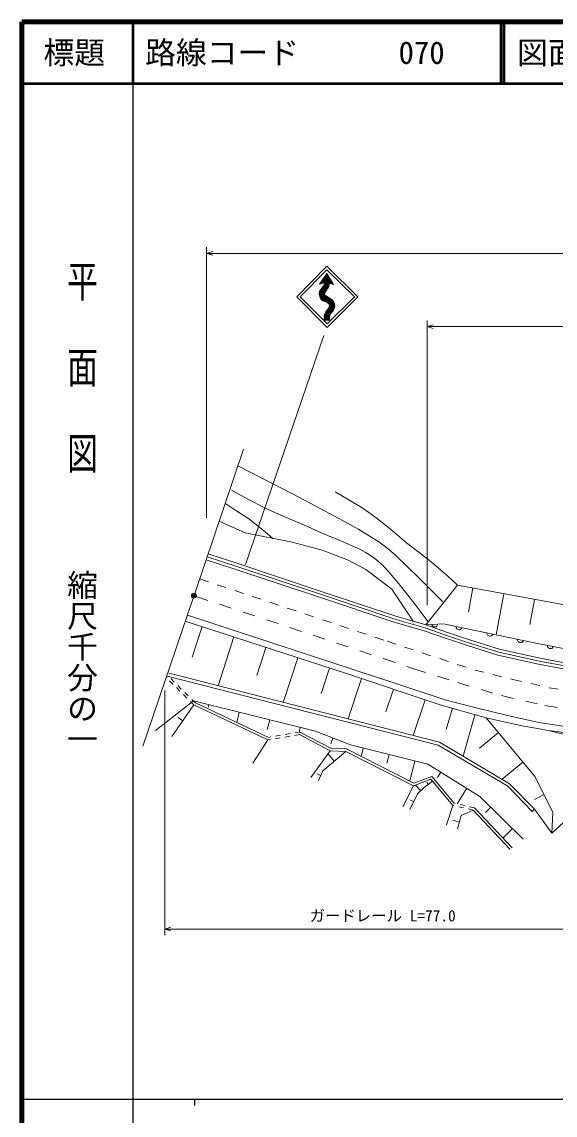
# Model space of a CAD drawing. Units: millimetres, scale not verified. Extents: x 40000 to 680000, y 20000 to 380000.
# Drawn here: x 40000 to 126556, y 202409 to 380000 of the extents above; entities that cross this region are included whole.
import ezdxf
from ezdxf.enums import TextEntityAlignment as Align

# ---------------------------------------------------------------- set-up
doc = ezdxf.new("R2010")
doc.units = ezdxf.units.MM
doc.header["$LTSCALE"] = 1000
doc.header["$PDMODE"] = 32
doc.header["$PDSIZE"] = 500
for name, pattern in [('USER2', [1.6, 0.8, -0.8]), ('USER4', [3, 1.5, -1.5]), ('USER5', [4, 2, -2])]:
    doc.linetypes.add(name, pattern=pattern)
for name, color, linetype, lineweight in [('M-BGD', 7, 'Continuous', 13), ('M-BMK', 2, 'USER5', 13), ('M-BMK-OTRS', 5, 'Continuous', 13), ('M-BMK-SRVR', 3, 'Continuous', 13), ('M-STR-HTXT', 7, 'Continuous', 13), ('M-STR-STRC', 7, 'Continuous', 13), ('M-TTL', 2, 'Continuous', 140), ('M-TTL-BAND', 7, 'Continuous', 25), ('M-TTL-LINE', 7, 'Continuous', 50)]:
    doc.layers.add(name, color=color, linetype=linetype, lineweight=lineweight)
doc.layers.add('M-OTRS', color=6, linetype='Continuous')
doc.layers.add('M-TTL-TXT', color=7, linetype='Continuous')
doc.styles.add('@ＭＳ ゴシック', font='')
doc.styles.add('ＭＳ ゴシック', font='')
doc.styles.get('@ＭＳ ゴシック').set_extended_font_data('@MS Gothic')
doc.styles.get('ＭＳ ゴシック').set_extended_font_data('MS Gothic')

msp = doc.modelspace()

# ---------------------------------------------------------------- hatches: boundary and pattern name
at = {"layer": 'M-STR-STRC'}
h = msp.add_hatch(dxfattribs=at)
h.set_pattern_fill('USER', color=256, style=0, pattern_type=2)
h.set_pattern_definition([(244.899, (89058, 337631), (90.5562, -42.4214), [])])
h.paths.add_polyline_path([(88323, 337365), (89500, 339130), (90578, 337323), (89931, 337580), (89726, 336814), (89438, 336434), (89171, 335962), (89130, 335705), (89264, 335500), (89654, 335274), (90064, 335059), (90434, 334771), (90701, 334340), (90783, 333858), (90680, 333324), (90188, 332667), (89992, 332390), (89931, 332113), (89941, 331518), (89089, 331518), (89079, 331913), (89130, 332416), (89295, 332786), (89531, 333207), (89900, 333605), (89880, 334087), (89674, 334313), (89305, 334519), (88894, 334662), (88494, 335063), (88299, 335535), (88278, 335935), (88463, 336489), (88781, 336838), (89038, 337269), (89058, 337631)])

# ---------------------------------------------------------------- linework, layer by layer
at = {"layer": 'M-BGD'}
for p, q in [((72012, 298871), (76258, 296984)), ((76258, 296984), (83880, 295492)), ((83880, 295492), (88727, 294208)), ((74729, 291571), (70057, 293090)), ((74885, 292046), (70217, 293564)), ((88727, 294208), (92828, 292634)), ((69902, 292614), (74571, 291097)), ((88287, 287064), (74729, 291571)), ((88445, 287539), (74885, 292046)), ((92828, 292634), (95810, 291060)), ((74571, 291097), (88129, 286590)), ((95810, 291060), (100077, 287829)), ((100077, 287829), (103506, 282641)), ((105587, 282038), (110697, 288512)), ((110697, 288512), (140776, 282925)), ((113204, 288047), (112470, 284099)), ((88129, 286590), (100409, 282497)), ((100558, 282974), (88287, 287064)), ((100707, 283452), (88445, 287539)), ((118217, 287115), (116972, 280416)), ((123230, 286184), (122470, 282093)), ((66656, 282606), (92541, 274190)), ((66862, 283648), (100562, 272591)), ((100409, 282497), (105283, 281085)), ((105435, 281562), (100558, 282974)), ((105587, 282038), (100707, 283452)), ((69244, 281765), (67631, 276803)), ((105283, 281085), (108781, 279868)), ((108939, 280343), (105435, 281562)), ((105587, 282038), (108460, 282208)), ((109101, 280816), (105587, 282038)), ((108460, 282208), (123431, 279056)), ((112653, 279632), (109101, 280816)), ((74421, 280081), (71842, 272149)), ((108781, 279868), (112350, 278679)), ((112499, 279156), (108939, 280343)), ((117413, 277620), (112499, 279156)), ((117542, 278104), (112653, 279632)), ((123431, 279056), (132833, 277270)), ((79598, 278398), (78116, 273841)), ((112350, 278679), (117284, 277137)), ((117284, 277137), (123873, 275673)), ((123973, 276163), (117413, 277620)), ((124074, 276652), (117542, 278104)), ((84775, 276715), (82415, 269456)), ((123873, 275673), (130802, 274364)), ((130876, 274859), (123973, 276163)), ((130950, 275354), (124074, 276652)), ((107589, 262527), (63604, 273732)), ((107782, 262993), (63676, 274230)), ((89952, 275031), (88602, 270878)), ((92541, 274190), (108055, 269018)), ((95126, 273328), (92942, 266774)), ((100562, 272591), (108878, 269819)), ((100298, 271604), (99062, 267896)), ((61692, 264864), (67853, 269705)), ((64325, 263892), (67924, 269042)), ((67853, 269705), (87659, 264754)), ((79948, 263359), (67924, 269042)), ((80005, 263774), (68156, 269374)), ((70329, 269086), (70230, 268690)), ((105469, 269880), (103535, 264075)), ((108055, 269018), (115374, 266927)), ((108878, 269819), (113762, 268565)), ((109885, 268495), (108896, 265032)), ((113762, 268565), (118844, 267311)), ((66124, 266467), (65365, 266998)), ((75281, 267848), (74869, 266202)), ((80232, 266611), (79837, 265031)), ((113544, 267450), (111620, 260713)), ((115374, 266927), (123296, 257382)), ((115374, 266927), (120921, 265713)), ((118844, 267311), (123926, 266189)), ((85183, 265373), (84996, 264621)), ((90135, 262003), (85128, 264644)), ((87659, 264754), (93326, 262553)), ((120921, 265713), (125468, 264883)), ((123926, 266189), (129998, 265265)), ((125468, 264883), (135465, 262357)), ((134743, 263656), (125468, 264883)), ((79948, 263359), (77470, 259589)), ((90028, 261607), (85062, 264227)), ((90492, 263654), (90137, 262738)), ((119170, 256226), (107782, 262993)), ((117355, 264541), (114306, 262011)), ((126047, 248194), (141997, 263079)), ((86902, 257231), (90028, 261607)), ((92562, 261497), (88847, 258351)), ((90704, 259924), (89685, 261128)), ((92562, 261497), (90028, 261607)), ((92666, 261893), (90135, 262003)), ((103590, 255900), (92562, 261497)), ((103614, 256336), (92666, 261893)), ((93326, 262553), (105869, 259417)), ((95416, 262031), (95076, 260670)), ((118858, 255830), (107589, 262527)), ((99598, 260985), (99250, 259595)), ((103779, 259940), (102961, 256668)), ((105869, 259417), (114342, 254191)), ((121316, 259768), (117934, 256961)), ((88493, 257555), (87874, 257830)), ((88847, 258351), (88140, 256759)), ((107987, 258111), (107472, 257276)), ((101816, 252515), (103590, 255900)), ((106405, 256962), (103590, 255900)), ((106530, 257437), (103614, 256336)), ((104763, 255109), (103867, 256005)), ((105294, 255639), (106646, 256673)), ((105970, 256156), (105741, 256455)), ((109939, 252731), (106405, 256962)), ((110161, 253090), (106530, 257437)), ((122828, 251751), (118858, 255830)), ((123186, 252100), (119170, 256226)), ((123296, 257382), (126212, 251550)), ((102995, 252043), (104233, 254578)), ((104233, 254578), (105294, 255639)), ((112224, 255497), (110666, 252973)), ((114342, 254191), (121384, 247259)), ((124754, 254466), (123192, 253685)), ((103614, 253311), (102954, 253633)), ((109939, 252731), (108948, 249568)), ((119568, 245828), (113462, 252320)), ((116102, 252458), (115252, 251594)), ((110717, 248919), (111306, 251100)), ((111306, 251100), (113253, 251958)), ((119277, 245554), (113253, 251958)), ((122828, 251751), (123186, 252100)), ((126047, 248194), (123186, 252100)), ((126212, 251550), (126047, 248194)), ((111012, 250010), (109947, 250298)), ((119623, 248992), (118074, 247417))]:
    msp.add_line(p, q, dxfattribs=at)
at = {"layer": 'M-BGD', "linetype": 'USER4'}
for p, q in [((68850, 289523), (99284, 279389)), ((99284, 279389), (113505, 274695)), ((113505, 274695), (119693, 273188)), ((119693, 273188), (125563, 271839)), ((125563, 271839), (131671, 270808))]:
    msp.add_line(p, q, dxfattribs=at)
at = {"layer": 'M-BGD', "linetype": 'USER2'}
for p, q in [((67924, 269042), (63426, 273491)), ((68156, 269374), (63802, 273681)), ((85128, 264644), (80005, 263774)), ((85062, 264227), (79948, 263359)), ((113253, 251958), (109939, 252731)), ((113462, 252320), (110161, 253090))]:
    msp.add_line(p, q, dxfattribs=at)
at = {"layer": 'M-BGD'}
for points in [[(75137, 307818), (79581, 305548), (84020, 303258), (88425, 300940), (92829, 298562), (94690, 297522), (96526, 296427), (97752, 295631), (98949, 294783), (99907, 294035), (100834, 293235), (104375, 289728), (107915, 286206), (108114, 285995), (108319, 285776)], [(74005, 303946), (76703, 302480), (79427, 301069), (81146, 300243), (82901, 299466), (85901, 298217), (88869, 296916), (91873, 295654), (94854, 294335), (95730, 293864), (96579, 293338), (97300, 292818), (97986, 292250), (98762, 291520), (99507, 290734), (100616, 289437), (101681, 288099), (103824, 285331), (105936, 282559)], [(90864, 303648), (92980, 302424), (95061, 301151), (96307, 300323), (97525, 299441), (99223, 298083), (100894, 296668), (102445, 295374), (104033, 294126), (105824, 292749), (107585, 291321), (109123, 289968), (110642, 288576)], [(73112, 301682), (74916, 300544), (76684, 299357), (77833, 298509), (78953, 297607), (79875, 296824), (80797, 296023)], [(107522, 282153), (107489, 282036), (107435, 281935), (107347, 281819), (107241, 281753), (107125, 281711), (106971, 281702), (106851, 281730), (106738, 281783), (106634, 281887), (106568, 281981), (106524, 282094)], [(111444, 281580), (111382, 281476), (111303, 281393), (111187, 281304), (111067, 281268), (110945, 281258), (110793, 281290), (110686, 281349), (110590, 281430), (110518, 281558), (110479, 281666), (110466, 281786)], [(116435, 280529), (116372, 280425), (116293, 280342), (116177, 280254), (116057, 280218), (115935, 280208), (115784, 280240), (115676, 280298), (115581, 280380), (115508, 280507), (115469, 280615), (115456, 280735)], [(121425, 279479), (121362, 279374), (121283, 279291), (121168, 279203), (121048, 279167), (120925, 279157), (120774, 279189), (120666, 279248), (120571, 279329), (120498, 279457), (120459, 279564), (120446, 279685)], [(126273, 278517), (126212, 278411), (126135, 278327), (126021, 278236), (125902, 278198), (125780, 278185), (125627, 278214), (125518, 278271), (125422, 278350), (125346, 278476), (125306, 278583), (125290, 278703)]]:
    msp.add_lwpolyline(points, dxfattribs=at)
at = {"layer": 'M-BMK'}
for p, q in [((68303, 286659), (103633, 274922)), ((103633, 274922), (110702, 272663)), ((110702, 272663), (117843, 270549)), ((117843, 270549), (124912, 268946)), ((124912, 268946), (134386, 267489))]:
    msp.add_line(p, q, dxfattribs=at)
at = {"layer": 'M-BMK-OTRS'}
for p, q in [((68052, 287164), (75970, 310568)), ((59655, 262344), (67795, 286406))]:
    msp.add_line(p, q, dxfattribs=at)
at = {"layer": 'M-BMK-SRVR'}
for radius in [398, 12]:
    msp.add_circle((67924, 286785), radius, dxfattribs=at)
at = {"layer": 'M-OTRS'}
msp.add_point((67919, 286795), dxfattribs=at)
at = {"layer": 'M-STR-HTXT'}
for p, q in [((69973, 299416), (69973, 343387)), ((69973, 342387), (251339, 342387)), ((105784, 285233), (105784, 331489)), ((105784, 330489), (182716, 330489)), ((63197, 271395), (63197, 231632)), ((63197, 232632), (138317, 232632))]:
    msp.add_line(p, q, dxfattribs=at)
for points in [[(70973, 342099), (69973, 342387), (70973, 342672)], [(106784, 330202), (105784, 330489), (106784, 330774)], [(64197, 232345), (63197, 232632), (64197, 232917)]]:
    msp.add_lwpolyline(points, dxfattribs=at)
at = {"layer": 'M-STR-STRC'}
for p, q in [((89507, 340301), (84621, 335318)), ((89512, 339735), (85183, 335320)), ((89507, 340301), (94538, 335342)), ((93970, 335341), (89512, 339735)), ((88323, 337365), (89500, 339130)), ((89058, 337631), (88323, 337365)), ((89500, 339130), (90578, 337323)), ((90578, 337323), (89931, 337580)), ((84621, 335318), (89532, 330360)), ((85183, 335320), (89534, 330926)), ((89532, 330360), (94538, 335342)), ((89534, 330926), (93970, 335341)), ((89089, 331518), (89941, 331518)), ((76311, 291878), (88988, 329038))]:
    msp.add_line(p, q, dxfattribs=at)
for points in [[(89058, 337631), (89057, 337384), (88992, 337141), (88629, 336681), (88326, 336194), (88275, 335896), (88287, 335602), (88364, 335318), (88499, 335054), (88660, 334844), (88860, 334681), (89276, 334528), (89666, 334319), (89817, 334177), (89925, 333988), (89952, 333812), (89916, 333640), (89607, 333285), (89345, 332894), (89189, 332572), (89093, 332233), (89079, 331873), (89089, 331518)], [(89941, 331518), (89923, 331914), (89966, 332317), (90090, 332551), (90274, 332765), (90510, 333047), (90699, 333369), (90769, 333647), (90780, 333939), (90739, 334216), (90635, 334487), (90480, 334719), (90279, 334913), (89690, 335258), (89148, 335651), (89126, 335793), (89168, 335952), (89311, 336249), (89509, 336520), (89685, 336747), (89811, 337011), (89881, 337289), (89931, 337580)]]:
    msp.add_lwpolyline(points, dxfattribs=at)
at = {"layer": 'M-TTL'}
for p, q in [((40000, 380000), (40000, 20000)), ((680000, 380000), (40000, 380000))]:
    msp.add_line(p, q, dxfattribs=at)
at = {"layer": 'M-TTL-BAND'}
for p, q in [((58000, 370000), (58000, 20000)), ((40000, 205000), (579000, 205000)), ((68000, 205000), (68000, 204000))]:
    msp.add_line(p, q, dxfattribs=at)
at = {"layer": 'M-TTL-LINE'}
for p, q in [((58000, 380000), (58000, 370000)), ((117750, 380000), (117750, 370000)), ((118250, 380000), (118250, 370000)), ((40000, 370000), (680000, 370000))]:
    msp.add_line(p, q, dxfattribs=at)

# ---------------------------------------------------------------- texts
at = {"layer": 'M-STR-HTXT', "style": 'ＭＳ ゴシック'}
msp.add_text('ガードレール L=77.0', height=1833, dxfattribs=at).set_placement((86695, 233332), align=Align.BOTTOM_LEFT)
at = {"layer": 'M-TTL-BAND', "style": '@ＭＳ ゴシック', "width": 1.4}
msp.add_text('平  面  図', height=3666, rotation=270, dxfattribs=at).set_placement((49777, 306475), align=Align.MIDDLE_RIGHT)
at = {"layer": 'M-TTL-BAND', "style": '@ＭＳ ゴシック'}
msp.add_text('縮尺千分の一', height=3666, rotation=270, dxfattribs=at).set_placement((49777, 261030), align=Align.MIDDLE_RIGHT)
at = {"layer": 'M-TTL-TXT', "style": 'ＭＳ ゴシック'}
msp.add_text('標題', height=3666, dxfattribs=at).set_placement((48500, 375000), align=Align.MIDDLE_CENTER)
for s, p in [('路線コード', (60000, 375000)), ('070', (101142, 375000)), ('070', (101142, 375000)), ('070', (101142, 375000)), ('図面コード', (120380, 375000))]:
    msp.add_text(s, height=3666, dxfattribs=at).set_placement(p, align=Align.MIDDLE_LEFT)

doc.saveas('drawing.dxf')
